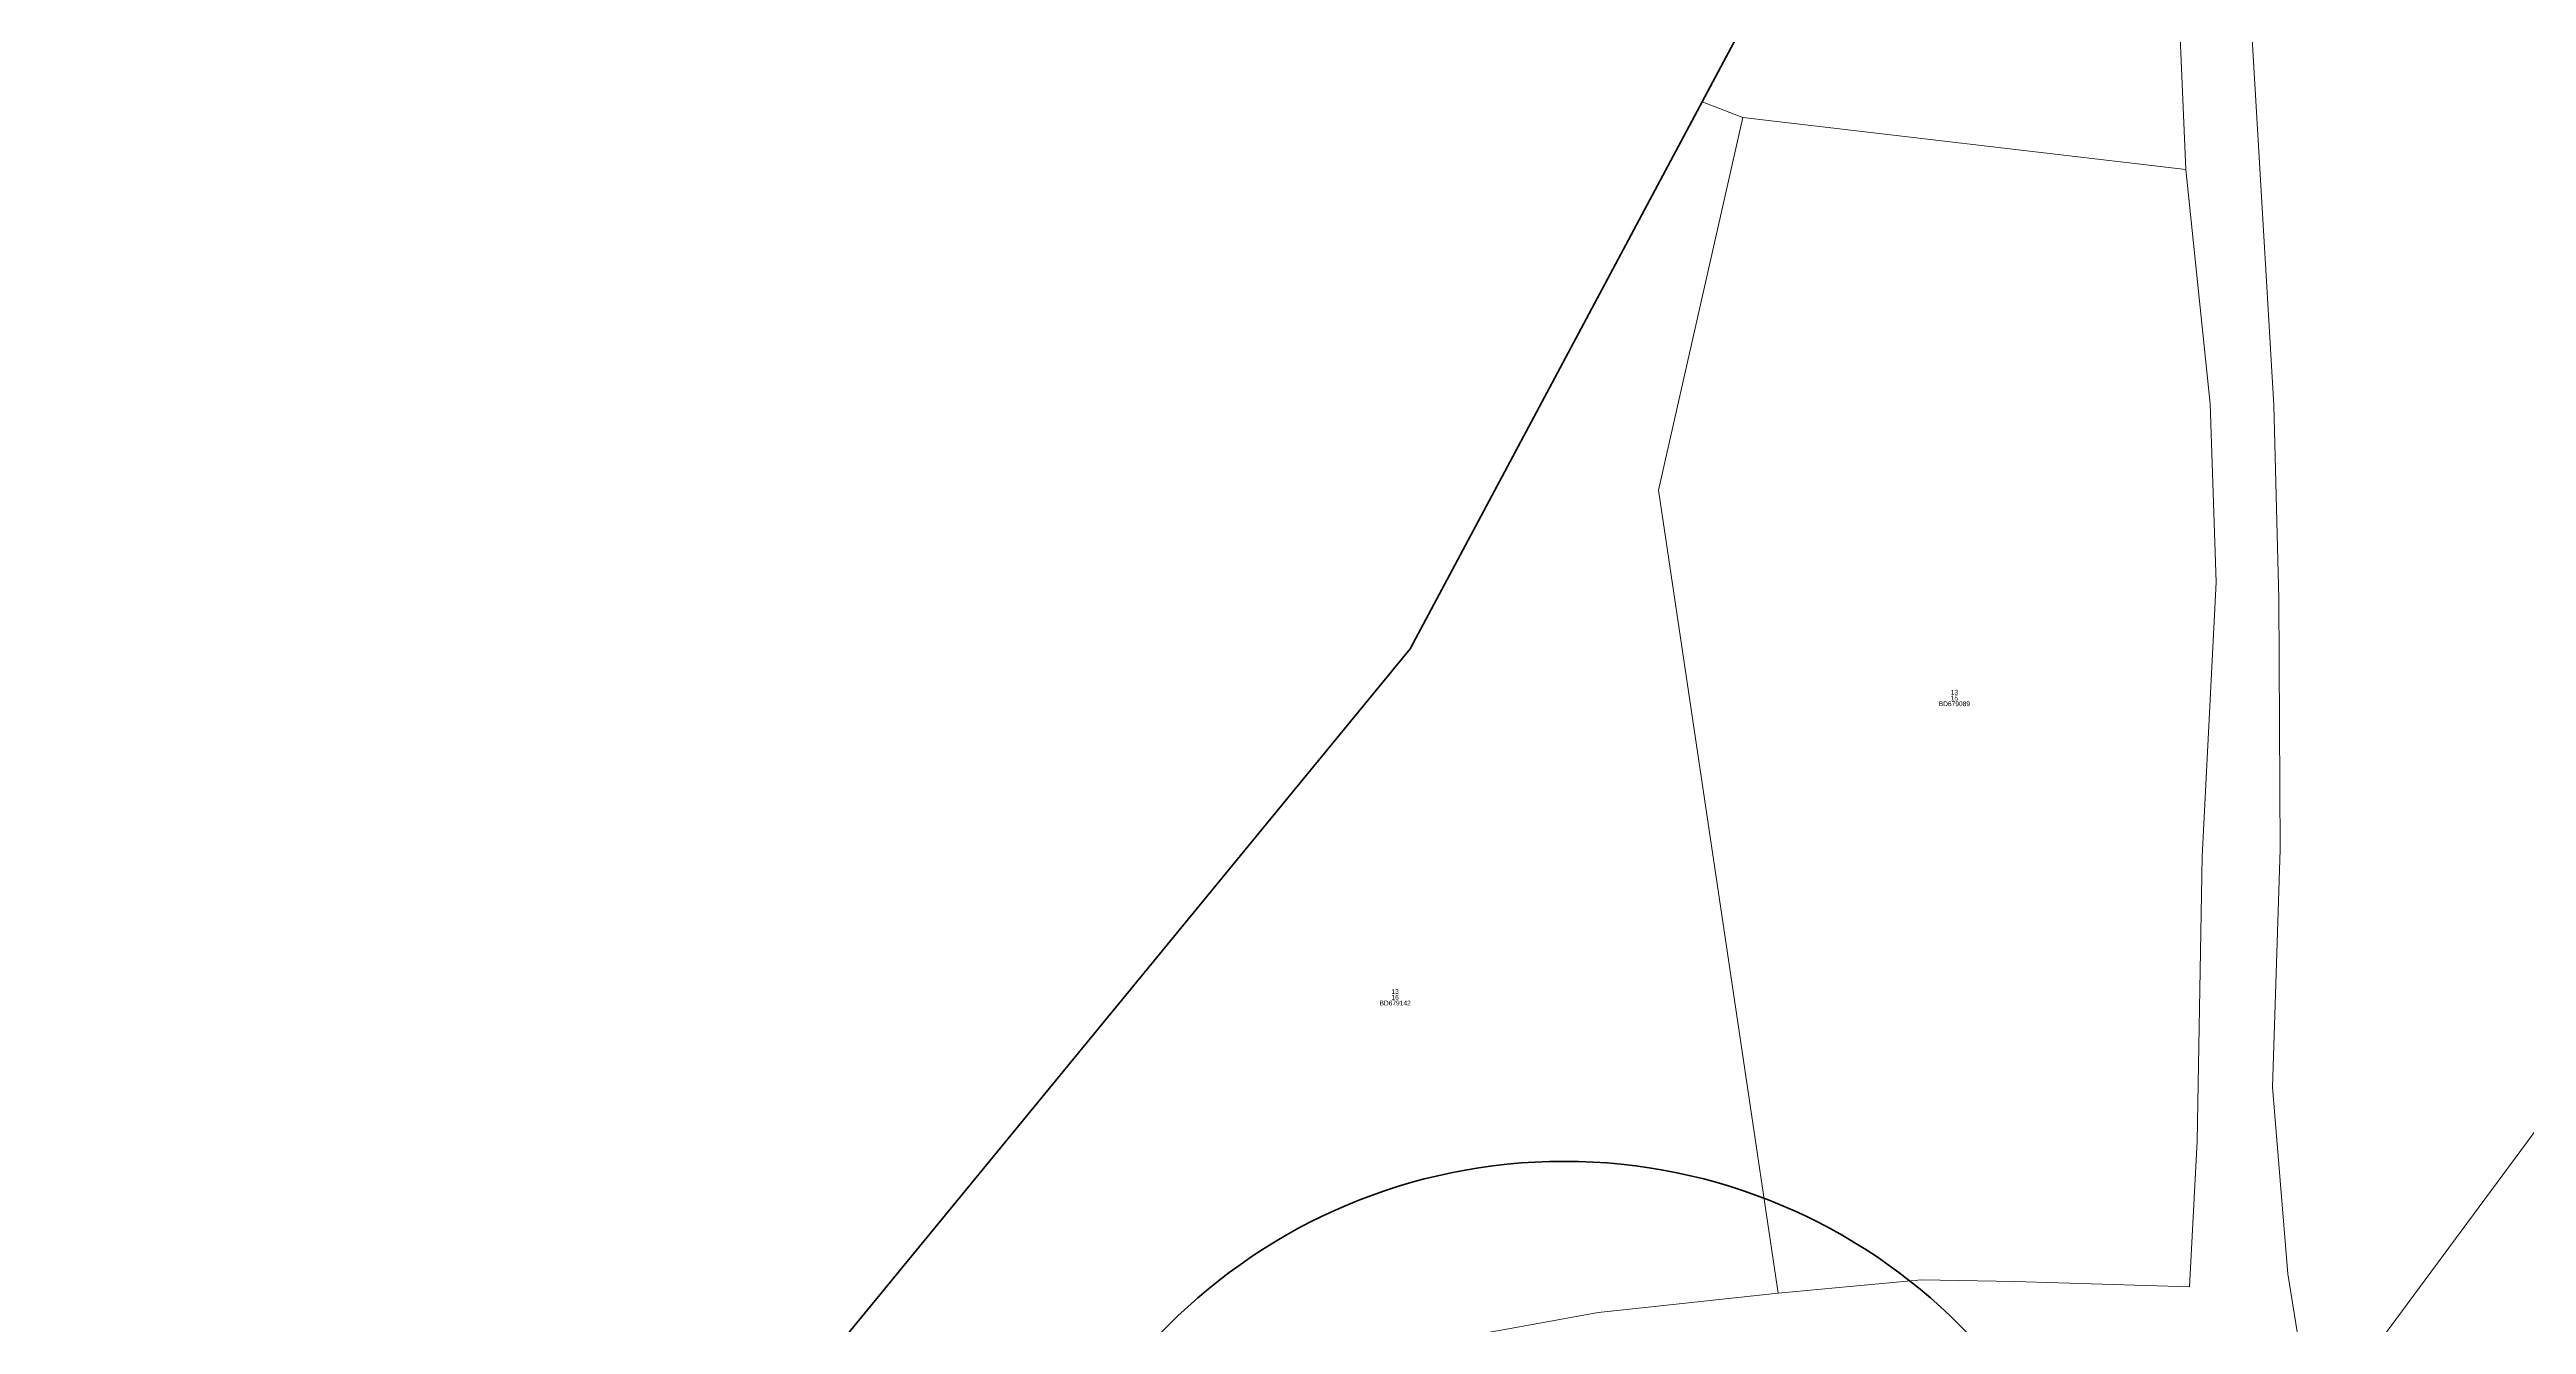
# Model space of a CAD drawing. Header units: metres. Extents: x 547915 to 556085, y 1814738 to 1822008.
# Drawn here: x 548664.9 to 548923.7, y 1818257.7 to 1818390.9 of the extents above; entities that cross this region are included whole.
import ezdxf
from ezdxf.enums import TextEntityAlignment as Align

# ---------------------------------------------------------------- set-up
doc = ezdxf.new("R2010")
doc.units = ezdxf.units.M
doc.header["$LTSCALE"] = 1.6
doc.linetypes.add('MEDIUM_DASHED', pattern=[4.5, 3, -1.5])
for name, color, linetype, lineweight in [('10', 7, 'Continuous', 13), ('23', 7, 'Continuous', 13), ('34', 7, 'MEDIUM_DASHED', 35), ('46', 7, 'Continuous', 35)]:
    doc.layers.add(name, color=color, linetype=linetype, lineweight=lineweight)
doc.layers.add('20', color=7, linetype='Continuous')

msp = doc.modelspace()

# ---------------------------------------------------------------- linework, layer by layer
at = {"layer": '10'}
for p, q in [((548841.85, 1818383.83), (548837.6, 1818385.45)), ((548888.15, 1818378.39), (548841.85, 1818383.83))]:
    msp.add_line(p, q, dxfattribs=at)
for points in [[(548845.53, 1818261.01), (548833.05, 1818344.89), (548841.85, 1818383.83)], [(549005.09, 1818284.12), (548958, 1818323), (548906.34, 1818253.19)]]:
    msp.add_lwpolyline(points, dxfattribs=at)
at = {"layer": '23'}
msp.add_line((548888.15, 1818378.39), (548886.47, 1818417.63), dxfattribs=at)
for points in [[(548906.34, 1818253.19), (548899.95, 1818255.88), (548898.81, 1818263.02), (548897.21, 1818282.54), (548897.99, 1818307.37), (548897.87, 1818333.55), (548897.34, 1818353.78), (548893.66, 1818416.19), (548892.78, 1818443), (548892.59, 1818451.92), (548894.21, 1818466.25), (548896.23, 1818479.98), (548898.68, 1818495.01)], [(548888.15, 1818378.39), (548890.69, 1818353.9), (548891.31, 1818335.29), (548889.87, 1818306.64), (548889.33, 1818276.89), (548888.52, 1818261.66), (548870.27, 1818262.23), (548860.52, 1818262.4), (548845.53, 1818261.01)], [(548845.53, 1818261.01), (548831.66, 1818259.5), (548826.72, 1818259.01), (548796.11, 1818253.43), (548781.46, 1818251.29), (548770.39, 1818248.38), (548761.13, 1818244.83), (548751.57, 1818240.03), (548741.06, 1818234.83)]]:
    msp.add_lwpolyline(points, dxfattribs=at)
at = {"layer": '34', "linetype": 'Continuous', "lineweight": 40}
msp.add_circle((548823.175, 1818216.293), 58.489, dxfattribs=at)
at = {"layer": '46'}
msp.add_lwpolyline([(548652.8, 1818993.23), (548701.92, 1818936.24), (548751.01, 1818892.72), (548766.84, 1818865.67), (548772.58, 1818850.37), (548774.71, 1818832.93), (548770.45, 1818732.79), (548773.86, 1818706.95), (548784.07, 1818678.26), (548838.05, 1818601.12), (548855.56, 1818561.27), (548865.1, 1818500.06), (548860.33, 1818446.79), (548854.68, 1818417.45), (548807.1, 1818328.33), (548734.26, 1818239.64), (548683.07, 1818171.13), (548630, 1818110.18), (548584.92, 1818066.71), (548559.58, 1818030.48), (548539.92, 1818000), (548523.29, 1817800.64), (548523.2, 1817799.29), (548520.85, 1817763.94)], dxfattribs=at)

# ---------------------------------------------------------------- texts
at = {"layer": '20'}
for s, p in [('BD679089', (548863.96, 1818322.33)), ('BD679142', (548805.52, 1818291.07))]:
    msp.add_text(s, height=0.5, dxfattribs=at).set_placement(p, align=Align.CENTER)
at = {"layer": '20', "width": 0.95}
for s, p in [('13', (548863.965, 1818323.53)), ('15', (548863.965, 1818322.93)), ('13', (548805.515, 1818292.27)), ('16', (548805.52, 1818291.67))]:
    msp.add_text(s, height=0.5, dxfattribs=at).set_placement(p, align=Align.CENTER)

doc.saveas('drawing.dxf')
